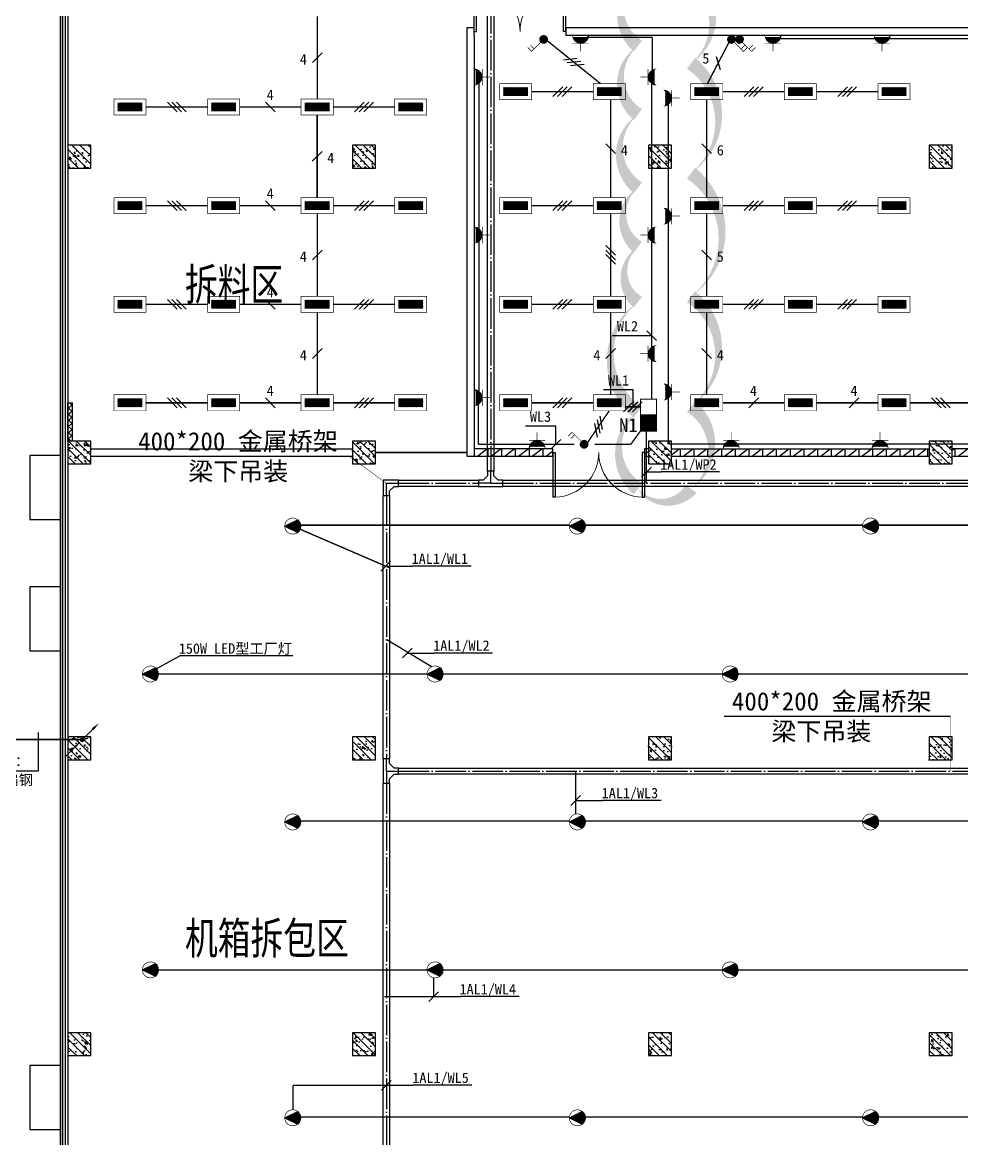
# Model space of a CAD drawing. Header units: millimetres. Extents: x -633009578 to 5705885, y -633235091 to 2571734.
# Drawn here: x 2776330 to 2807105, y 2075938 to 2112540 of the extents above; entities that cross this region are included whole.
import ezdxf

# ---------------------------------------------------------------- set-up
doc = ezdxf.new("R2010")
doc.units = ezdxf.units.MM
doc.header["$LTSCALE"] = 1000
doc.header["$MEASUREMENT"] = 0
for name, pattern in [('DASH', [0.35, 0.25, -0.1]), ('DASHED2', [0.375, 0.25, -0.125]), ('DOTE', [2.4200000000000004, 2, -0.2, 0.02, -0.2])]:
    doc.linetypes.add(name, pattern=pattern)
doc.layers.get('0').update_dxf_attribs({"color": 9})
for name, color, linetype in [('3T_WOOD', 21, 'Continuous'), ('A-COLUM(柱)', 255, 'Continuous'), ('A-DOOR(门）', 4, 'Continuous'), ('A-F-AREA(计算)', 5, 'Continuous'), ('A-FLOR(看线)', 8, 'Continuous'), ('A-HATH(填充)', 8, 'Continuous'), ('A-TEXT(房间)', 243, 'Continuous'), ('A-WALL(墙)', 255, 'Continuous'), ('A-WINDOW（窗）', 4, 'Continuous'), ('DIM_MODI', 6, 'Continuous'), ('电-弱电平面-箭头', 3, 'Continuous'), ('电-强电平面-标注', 3, 'Continuous'), ('电-强电平面-线缆', 3, 'Continuous'), ('电-桥架', 4, 'Continuous'), ('设备-插座', 3, 'Continuous'), ('设备-照明', 3, 'Continuous'), ('设备-箱柜', 3, 'Continuous')]:
    doc.layers.add(name, color=color, linetype=linetype)
doc.styles.add('_TCH', font='simhei.ttf', dxfattribs={"width": 0.75, "bigfont": 'hztxt.shx'})
doc.styles.add('ELEC-DIM', font='simhei.ttf')
doc.styles.add('IDQSTYLE', font='simhei.ttf', dxfattribs={"width": 0.707, "bigfont": 'hztxt.shx'})
pattern_1 = [(0, (-1310557.920547368, -13.22285339003429), (0, 350), []), (37.875, (-1310157.920547368, -13.22285339003429), (-169.61527734408, 218.0766567528281), []), (90, (-1310157.920547368, -13.22285339003429), (-450, 2.755455298081545e-14), [])]

# ---------------------------------------------------------------- blocks, each defined once
blk = doc.blocks.new('$DorLib2D$00000213')
at = {"color": 0, "linetype": 'DASH', "const_width": 0.02}
blk.add_lwpolyline([(0.5, 3.552713678800501e-15), (-0.5, 3.552713678800501e-15)], dxfattribs=at)
blk = doc.blocks.new('$DorLib2D$00000002')
for p, q in [((-0.5, -5.684341886080802e-17), (-0.5000000000000007, 0.4875)), ((-0.4750000000000007, 0.4875), (-0.5000000000000007, 0.4875)), ((-0.475, -2.842170943040401e-17), (-0.4750000000000007, 0.4875)), ((0.475, -2.842170943040401e-17), (0.4750000000000007, 0.4875)), ((0.4750000000000007, 0.4875), (0.5000000000000007, 0.4875)), ((0.5, -5.684341886080802e-17), (0.5000000000000007, 0.4875)), ((-0.5, -5.684341886080802e-17), (-0.475, -2.842170943040401e-17)), ((0.5, -5.684341886080802e-17), (0.475, -2.842170943040401e-17))]:
    blk.add_line(p, q)
at = {"lineweight": 13}
for centre, start, end in [((-0.4875, -4.263256414560601e-17), 0, 88.53071641864632), ((0.4875, -4.263256414560601e-17), 91.4692835813537, 180)]:
    blk.add_arc(centre, 0.4875, start, end, dxfattribs=at)
blk = doc.blocks.new('$TCHSYS$WIN2D')
for p, q in [((-0.5, 0.5), (0.5, 0.5)), ((0.5, 0.1666666666666666), (-0.5, 0.1666666666666666)), ((0.5, -0.1666666666666667), (-0.5, -0.1666666666666667)), ((-0.4999999999999999, -0.5), (0.5, -0.5))]:
    blk.add_line(p, q)
blk = doc.blocks.new('_FZH')
h = blk.add_hatch()
h.set_pattern_fill('钢筋混凝土', color=256, scale=0.1, style=0)
h.set_pattern_definition([(45, (0, 0), (-0.1767766952966369, 0.1767766952966369), []), (50, (0, 0), (0.7172601826007535, -0.06275213498259512), [0.07500000000000001, -0.8250000000000001]), (355, (0, 0), (-0.138751333613, 0.7521921337000119), [0.06, -0.66]), (100.4514, (0.05977168000000001, -0.00522934), (0.5785093817140216, 0.6894395420609536), [0.06374019, -0.701142112]), (46.1842, (0, 0.2), (1.067241048625645, -0.1655190143290181), [0.1125, -1.2375]), (96.6356, (0.088936745, 0.186206693), (0.9346627055487033, 0.9741178709004418), [0.095610288, -1.051713]), (351.1842, (0, 0.2), (0.9346619451336272, 0.9741186009253247), [0.09000000000000001, -0.9900000000000001]), (21, (0.1, 0.15), (0.5969070521184617, -0.4026188906653388), [0.07500000000000001, -0.8250000000000001]), (326, (0.1, 0.15), (0.2433153319215824, 0.7251500450468529), [0.06, -0.66]), (71.4514, (0.149742233, 0.116448394), (0.84022262858149, 0.3225304967099524), [0.06374019, -0.701142112]), (37.50000000000001, (0, 0), (0.01215985531729062, 0.3328938538313115), [0, -0.652, 0, -0.67, 0, -0.6625000000000001]), (7.499999999999999, (0, 0), (0.2630695374421486, 0.3944117118823603), [0, -0.382, 0, -0.637, 0, -0.2525]), (-32.5, (-0.223, 0), (0.533822436172409, -0.02255487173437976), [0, -0.25, 0, -0.78, 0, -1.035]), (-42.5, (-0.323, 0), (0.5831861693423862, 0.1001049823323177), [0, -0.325, 0, -0.518, 0, -0.735])])
h.paths.add_polyline_path([(-0.5, -0.5), (0.5, -0.5), (0.5, 0.5), (-0.5, 0.5)])
blk.add_lwpolyline([(-0.5, -0.5), (0.5, -0.5), (0.5, 0.5), (-0.5, 0.5)], close=True)
blk = doc.blocks.new('9-29-1')
at = {"layer": 'A-HATH(填充)'}
h = blk.add_hatch(dxfattribs=at)
h.set_pattern_fill('多孔材料', color=256, scale=50, style=0)
h.set_pattern_definition([(45, (-1310457.920547368, -13.22285339003429), (-100.0001016555733, 100.0001016555733), []), (135, (-1310457.920547368, -13.22285339003429), (-100.0001016555733, -100.0001016555733), [])])
h.paths.add_polyline_path([(1122090.598288357, 1420832.113137866), (1122090.598288357, 1422082.113137866), (1121940.598288357, 1422082.113137866), (1121940.598288357, 1420832.113137866)])
h = blk.add_hatch(dxfattribs=at)
h.set_pattern_fill('空心砖', color=256, scale=100, style=0)
h.set_pattern_definition(pattern_1)
h.paths.add_polyline_path([(1135135.598288081, 1420337.113137866), (1137835.598288589, 1420337.113137837), (1137835.59828859, 1420577.113137842), (1135255.598288081, 1420577.113137826), (1135135.598288081, 1420497.113137881)])
h = blk.add_hatch(dxfattribs=at)
h.set_pattern_fill('空心砖', color=256, scale=100, style=0)
h.set_pattern_definition(pattern_1)
h.paths.add_polyline_path([(1140965.598288357, 1420337.113137844), (1140965.598288357, 1420577.113137863), (1140835.598288589, 1420577.113137861), (1140835.598288589, 1420337.113137837)])
h = blk.add_hatch(dxfattribs=at)
h.set_pattern_fill('空心砖', color=256, scale=100, style=0)
h.set_pattern_definition(pattern_1)
h.paths.add_polyline_path([(1150165.598288357, 1420337.113137866), (1150165.598288357, 1420577.113137866), (1141715.598288357, 1420577.113137866), (1141715.598288357, 1420337.113137866)])
h = blk.add_hatch(dxfattribs=at)
h.set_pattern_fill('空心砖', color=256, scale=100, style=0)
h.set_pattern_definition(pattern_1)
h.paths.add_polyline_path([(1150915.598288357, 1420577.113137866), (1150915.598288357, 1420337.113137866), (1157620.598288589, 1420337.113137874), (1157620.598288589, 1420577.113137874)])
at = {"layer": 'A-F-AREA(计算)'}
blk.add_lwpolyline([(1121700.598288358, 1518097.113137865), (1255980.598288358, 1518097.113137865), (1255980.598288358, 1382017.113137865), (1121700.598288358, 1382017.113137865)], close=True, dxfattribs=at)
at = {"layer": 'A-FLOR(看线)'}
for points in [[(1121700.598288365, 1420357.113137866), (1120700.598288365, 1420357.113137866), (1120700.598288365, 1418257.113138021), (1121700.598288359, 1418257.113138021)], [(1121700.598288365, 1416057.113137923), (1120700.598288365, 1416057.113137923), (1120700.598288365, 1413957.113138078), (1121700.598288359, 1413957.113138078)], [(1121700.598288365, 1400357.11313764), (1120700.598288365, 1400357.11313764), (1120700.598288365, 1398257.113137795), (1121700.598288359, 1398257.113137795)], [(1121700.598288365, 1400357.11313764), (1120700.598288365, 1400357.11313764), (1120700.598288365, 1398257.113137795), (1121700.598288359, 1398257.113137795)]]:
    blk.add_lwpolyline(points, dxfattribs=at)
at = {"layer": 'A-WALL(墙)'}
for p, q in [((1135255.598288081, 1434377.113137864), (1135015.598288081, 1434377.113137859)), ((1135015.598288081, 1434377.113137859), (1135015.598288081, 1420577.113137951)), ((1135255.598288081, 1434137.113137861), (1135255.598288081, 1434377.113137864)), ((1135255.598288081, 1434137.113137861), (1135255.598288081, 1420577.113137826)), ((1160360.59828859, 1434377.113137867), (1138255.598288081, 1434377.113137864)), ((1138255.598288081, 1434377.113137864), (1138255.598288081, 1434137.113137866)), ((1138255.598288081, 1434137.113137866), (1160360.59828859, 1434137.113137866)), ((1121940.598288357, 1420832.113137866), (1121940.598288357, 1422082.113137866)), ((1121940.598288357, 1422082.113137866), (1122090.598288357, 1422082.113137866)), ((1122090.598288357, 1420832.113137866), (1122090.598288357, 1422082.113137866)), ((1122690.598288357, 1420577.113137866), (1131265.598288569, 1420577.113137848)), ((1135015.598288081, 1420577.113137951), (1135015.598288589, 1420337.113137932)), ((1137835.59828859, 1420577.113137842), (1135255.598288081, 1420577.113137826)), ((1137835.598288589, 1420337.113137837), (1137835.59828859, 1420577.113137842)), ((1140965.598288569, 1420577.113137527), (1140835.598288589, 1420577.113137861)), ((1140835.598288589, 1420577.113137861), (1140835.598288589, 1420337.113137837)), ((1141715.598287918, 1420577.113137874), (1150165.598288569, 1420577.113137875)), ((1157620.598288589, 1420577.113137874), (1150915.598287918, 1420577.113137838)), ((1122690.598288357, 1420337.113137866), (1131265.598288569, 1420337.113137848)), ((1135015.598288589, 1420337.113137932), (1135135.598288081, 1420337.113137866)), ((1135135.598288081, 1420337.113137866), (1137835.598288589, 1420337.113137837)), ((1140835.598288589, 1420337.113137837), (1140965.598288569, 1420337.113138298)), ((1141715.598287918, 1420337.113137874), (1150165.598288569, 1420337.113137887)), ((1150915.598287918, 1420337.113137846), (1157620.598288589, 1420337.113137874))]:
    blk.add_line(p, q, dxfattribs=at)
at = {"layer": 'DIM_MODI'}
blk.add_lwpolyline([(1140616.007665347, 1436037.192699562, 0, 450, 0.5), (1140616.007665347, 1433787.192699562, 0, 450, 0.5), (1140616.007665347, 1431537.192699562, 0, 450, 0.5), (1140616.007665347, 1429137.192699562, 0, 450, 0.5), (1140616.007665347, 1427187.192699562, 0, 450, 0.5), (1140616.007665347, 1425387.192699562, 0, 450, 0.5), (1140616.007665347, 1421787.192699562, 0, 450, 0.5), (1140616.007665347, 1419267.530591359, 0, 450, 0.5), (1142361.026267537, 1419267.530591359, 0, 450, 0.5), (1142361.026267537, 1421967.530591359, 0, 450, 0.5), (1142361.026267537, 1425567.530591359, 0, 450, 0.5), (1142361.026267537, 1429617.530591359, 0, 450, 0.5), (1142361.026267537, 1433217.530591359, 0, 450, 0.5), (1142361.026267537, 1436037.192699562, 0, 450, 0.5)], format="xyseb", close=True, dxfattribs=at)
at = {"layer": 'A-COLUM(柱)', "xscale": 750, "yscale": 750, "zscale": 750, "rotation": 270}
for p in [(1122315.598288357, 1430157.113137866), (1131640.598288357, 1430157.113137866), (1141340.598288357, 1430157.113137866), (1150540.598288357, 1430157.113137866), (1122315.598288357, 1420457.113137866), (1131640.598288357, 1420457.113137866), (1141340.598288357, 1420457.113137866), (1150540.598288357, 1420457.113137866), (1122315.598288357, 1410757.113137866), (1131640.598288357, 1410757.113137866), (1141340.598288357, 1410757.113137866), (1150540.598288357, 1410757.113137866), (1122315.598288357, 1401057.113137866), (1131640.598288357, 1401057.113137866), (1141340.598288357, 1401057.113137866), (1150540.598288357, 1401057.113137866)]:
    blk.add_blockref('_FZH', p, dxfattribs=at)
at = {"layer": 'A-DOOR(门）', "xscale": 3000, "yscale": 3000, "zscale": 3000}
blk.add_blockref('$DorLib2D$00000002', (1136755.598288081, 1434257.113137866), dxfattribs=at)
at = {"layer": 'A-DOOR(门）', "extrusion": (0, 0, -1), "xscale": 3000, "yscale": 3000, "zscale": 3000}
blk.add_blockref('$DorLib2D$00000213', (-1133515.598288425, 1420457.113137866), dxfattribs=at)
at = {"layer": 'A-DOOR(门）', "xscale": -3000, "yscale": 3000, "zscale": 3000, "rotation": 180}
blk.add_blockref('$DorLib2D$00000002', (1139335.598288519, 1420457.113137866), dxfattribs=at)
at = {"layer": 'A-WINDOW（窗）', "xscale": 52000, "yscale": 240, "zscale": 52000, "rotation": 270}
blk.add_blockref('$TCHSYS$WIN2D', (1121820.598288357, 1422557.113137817), dxfattribs=at)
at = {"layer": 'A-TEXT(房间)', "style": '_TCH', "width": 0.75}
for s, p in [('拆料区', (1125776.967396811, 1425444.844962555)), ('机箱拆包区', (1125776.967396811, 1404006.898124499))]:
    blk.add_text(s, height=1050, dxfattribs=at).set_placement(p)
blk = doc.blocks.new('*X153')
at = {"color": 0, "linetype": 'Continuous'}
for p, q in [((234.7655414724513, 317.9212989399893), (239.3433150387835, 322.4990725063215)), ((234.7655414724513, 318.3455630087012), (238.9190509700716, 322.4990725063215)), ((234.7655414724513, 318.7698270774131), (238.4947869013596, 322.4990725063215)), ((234.7655414724513, 319.1940911461251), (238.0705228326477, 322.4990725063215)), ((234.7655414724513, 319.618355214837), (237.6462587639358, 322.4990725063215)), ((234.7655414724513, 320.0426192835489), (237.2219946952239, 322.4990725063215)), ((234.7655414724513, 320.4668833522609), (236.797730626512, 322.4990725063215)), ((234.7655414724513, 320.8911474209728), (236.3734665578, 322.4990725063215)), ((234.7655414724513, 321.3154114896847), (235.9492024890881, 322.4990725063215)), ((234.7655414724513, 321.7396755583966), (235.5249384203761, 322.4990725063215)), ((234.7655414724513, 322.1639396271086), (235.1006743516642, 322.4990725063215)), ((234.7675791074955, 317.4990725063215), (239.7655414724513, 322.4970348712774)), ((235.1918431762074, 317.4990725063215), (239.7655414724513, 322.0727708025654)), ((235.6161072449193, 317.4990725063215), (239.7655414724513, 321.6485067338535)), ((236.0403713136312, 317.4990725063215), (239.7655414724513, 321.2242426651416)), ((236.4646353823431, 317.4990725063215), (239.7655414724513, 320.7999785964296)), ((236.8888994510551, 317.4990725063215), (239.7655414724513, 320.3757145277177)), ((237.313163519767, 317.4990725063215), (239.7655414724513, 319.9514504590058)), ((237.7374275884789, 317.4990725063215), (239.7655414724513, 319.5271863902939)), ((238.1616916571909, 317.4990725063215), (239.7655414724513, 319.1029223215819)), ((238.5859557259028, 317.4990725063215), (239.7655414724513, 318.67865825287)), ((239.0102197946147, 317.4990725063215), (239.7655414724513, 318.2543941841581)), ((239.4344838633266, 317.4990725063215), (239.7655414724513, 317.8301301154461))]:
    blk.add_line(p, q, dxfattribs=at)
blk = doc.blocks.new('HC000435')
at = {"color": 0, "linetype": 'Continuous'}
blk.add_line((2.5, 0), (-2.5, 0), dxfattribs=at)
at = {"color": 0, "linetype": 'Continuous', "const_width": 0.3}
for points in [[(2.5, 0), (2.5, 5), (-2.5, 5)], [(-2.5, 5), (-2.5, 0)], [(-2.5, 0), (-2.5, -5), (2.5, -5), (2.5, 0)]]:
    blk.add_lwpolyline(points, dxfattribs=at)
at = {"color": 0, "linetype": 'Continuous'}
blk.add_blockref('*X153', (-237.2655414724513, -322.4990725063215), dxfattribs=at)
at = {"color": 0, "style": 'IDQSTYLE', "width": 0.7}
blk.add_attdef('PSFHATT', (4.500000000000028, -5), '', height=2.5, dxfattribs=at)
blk = doc.blocks.new('*X285')
at = {"color": 0, "linetype": 'Continuous'}
for p, q in [((162.2878715788766, 154.9339610545365), (164.4937876543064, 157.1398771299663)), ((159.595646846908, 156.7672197221619), (159.6233466819307, 156.7949195571846)), ((159.6640079704214, 156.5527381332005), (159.9061893944054, 156.7949195571846)), ((159.747532531186, 156.3534199814905), (160.18903210688, 156.7949195571846)), ((159.8446775338837, 156.1677222717137), (160.4718748193546, 156.7949195571846)), ((159.9544025265515, 155.9946045519069), (160.7547175318292, 156.7949195571846)), ((160.0760273856543, 155.833386698535), (161.0375602443038, 156.7949195571846)), ((160.2091522122192, 155.6836688126253), (161.3204029567785, 156.7949195571846)), ((160.3536147760518, 155.5452886639833), (161.6032456692531, 156.7949195571846)), ((160.5094741859558, 155.4183053614127), (161.8860883817277, 156.7949195571846)), ((160.6770167777584, 155.3030052407406), (162.1689310942023, 156.7949195571846)), ((160.8567856433337, 155.1999313938414), (162.451773806677, 156.7949195571846)), ((161.0496413096342, 155.1099443476672), (162.7346165191516, 156.7949195571846)), ((161.2568708631404, 155.0343311886988), (163.0174592316262, 156.7949195571846)), ((161.4803825063601, 154.9750001194438), (163.3003019441008, 156.7949195571846)), ((161.7230685552892, 154.9348434558983), (163.5831446565754, 156.7949195571846)), ((161.9895441276247, 154.9184763157592), (163.86598736905, 156.7949195571846)), ((162.6346011340941, 154.9978478972794), (164.4299008115636, 156.7931475747489)), ((163.0778250055067, 155.1582290562173), (164.2695196526256, 156.3499237033363))]:
    blk.add_line(p, q, dxfattribs=at)
blk = doc.blocks.new('HC001597')
at = {"color": 0, "linetype": 'Continuous', "const_width": 0.2}
for points in [[(0, 1.876521703951876), (0, 4.376521703951876)], [(2.549372027147328, 1.900129832397506), (-2.483025305961492, 1.900129832397506)], [(2.421006983541884, 0), (-2.421006983541884, 0)]]:
    blk.add_lwpolyline(points, dxfattribs=at)
blk.add_lwpolyline([(2.5, -0.6234782960481243, 0.1989123673796542), (1.76776695296634, 1.144288656918215, 0.1989123673796558), (4.205349176516791e-17, 1.876521703951876, 0.1989123673796558), (-1.76776695296634, 1.144288656918216, 0.1989123673796542), (-2.5, -0.6234782960481239)], format="xyb", dxfattribs=at)
at = {"color": 0, "linetype": 'Continuous', "rotation": 180}
blk.add_blockref('*X285', (162.0093508556101, 156.7949195571846), dxfattribs=at)
at = {"color": 0, "style": 'IDQSTYLE', "width": 0.7}
blk.add_attdef('PSFHATT', (4.549372027147328, -0.6234783060481244), '', height=2.5, dxfattribs=at)
blk = doc.blocks.new('*X353')
at = {"color": 0, "linetype": 'Continuous'}
for p, q in [((277.1059544658493, 221.9516255332986), (279.536990929048, 224.3826619964973)), ((277.1059544658493, 222.2344682457732), (279.2541482165735, 224.3826619964973)), ((277.1059544658493, 222.5173109582479), (278.9713055040988, 224.3826619964973)), ((277.1059544658493, 222.8001536707225), (278.6884627916242, 224.3826619964973)), ((277.1059544658493, 223.0829963831971), (278.4056200791496, 224.3826619964973)), ((277.1059544658493, 223.3658390956717), (278.122777366675, 224.3826619964973)), ((277.1059544658493, 223.6486818081463), (277.8399346542004, 224.3826619964973)), ((277.1059544658493, 223.9315245206209), (277.5570919417257, 224.3826619964973)), ((277.1059544658493, 224.2143672330955), (277.2742492292511, 224.3826619964973)), ((277.3198336415227, 221.8826619964973), (279.8198336415227, 224.3826619964973)), ((277.6026763539973, 221.8826619964973), (280.1026763539973, 224.3826619964973)), ((277.8855190664719, 221.8826619964973), (280.3855190664719, 224.3826619964973)), ((278.1683617789465, 221.8826619964973), (280.6683617789466, 224.3826619964973)), ((278.4512044914212, 221.8826619964973), (280.9512044914212, 224.3826619964973)), ((278.7340472038958, 221.8826619964973), (281.2340472038958, 224.3826619964973)), ((279.0168899163704, 221.8826619964973), (281.5168899163704, 224.3826619964973)), ((279.299732628845, 221.8826619964973), (281.799732628845, 224.3826619964973)), ((279.5825753413196, 221.8826619964973), (282.0825753413196, 224.3826619964973)), ((279.8654180537943, 221.8826619964973), (282.3654180537943, 224.3826619964973)), ((280.1482607662689, 221.8826619964973), (282.6482607662689, 224.3826619964973)), ((280.4311034787435, 221.8826619964973), (282.9311034787435, 224.3826619964973)), ((280.7139461912181, 221.8826619964973), (283.2139461912181, 224.3826619964973)), ((280.9967889036927, 221.8826619964973), (283.4967889036927, 224.3826619964973)), ((281.2796316161674, 221.8826619964973), (283.7796316161674, 224.3826619964973)), ((281.5624743286419, 221.8826619964973), (284.062474328642, 224.3826619964973)), ((281.8453170411166, 221.8826619964973), (284.3453170411166, 224.3826619964973)), ((282.1281597535912, 221.8826619964973), (284.6059544658494, 224.3604567087555)), ((282.4110024660658, 221.8826619964973), (284.6059544658494, 224.0776139962809)), ((282.6938451785405, 221.8826619964973), (284.6059544658494, 223.7947712838063)), ((282.976687891015, 221.8826619964973), (284.6059544658494, 223.5119285713317)), ((283.2595306034897, 221.8826619964973), (284.6059544658494, 223.229085858857)), ((283.5423733159643, 221.8826619964973), (284.6059544658494, 222.9462431463824)), ((283.8252160284389, 221.8826619964973), (284.6059544658494, 222.6634004339078)), ((284.1080587409135, 221.8826619964973), (284.6059544658494, 222.3805577214332)), ((284.3909014533882, 221.8826619964973), (284.6059544658494, 222.0977150089586))]:
    blk.add_line(p, q, dxfattribs=at)
blk = doc.blocks.new('HC000062')
at = {"color": 0, "linetype": 'Continuous', "const_width": 0.2}
for points in [[(-4.97662087547036, 2.499999999999943), (5.023379124529697, 2.499999999999943), (5.023379124529697, -2.500000000000057), (-4.97662087547036, -2.500000000000057), (-4.97662087547036, 2.499999999999943)], [(-3.72662087547036, 1.25), (-3.72662087547036, -1.250000000000057), (3.773379124529697, -1.250000000000057), (3.773379124529697, 1.25), (-3.72662087547036, 1.25)]]:
    blk.add_lwpolyline(points, dxfattribs=at)
at = {"color": 0, "linetype": 'Continuous'}
blk.add_blockref('*X353', (-280.8325753413197, -223.1326619964974), dxfattribs=at)
at = {"color": 0, "style": 'IDQSTYLE', "width": 0.7}
blk.add_attdef('PSFHATT', (7.023379124529697, -2.500000000000057), '', height=2.5, dxfattribs=at)
blk = doc.blocks.new('*X157')
at = {"color": 0, "linetype": 'Continuous'}
for p, q in [((261.9988066744281, 135.850956910748), (263.2375091559566, 137.0896593922765)), ((262.0234026256783, 135.5927101495236), (263.4957559171792, 137.0650634410244)), ((262.0463461952987, 136.1813391440932), (262.9071269225657, 137.0421198713602)), ((262.0884022348038, 135.3748670461744), (263.7135990205094, 137.00006383188)), ((262.1829592200917, 135.1865813189878), (263.9018847477136, 136.9055068466096)), ((262.3023466942452, 135.0231260806666), (264.0653399860179, 136.7861193724393)), ((262.4446987243758, 134.8826353983226), (264.205830668362, 136.6437673423088)), ((262.6100901587723, 134.7651841202445), (264.3232819464568, 136.478375907929)), ((262.8005700291263, 134.6728212781239), (264.4156447885779, 136.2878960375755)), ((263.0211904412342, 134.6105989777572), (264.4778670889456, 136.0672756254685)), ((263.2836307586351, 134.5901965826834), (264.4982694840214, 135.8048353080697)), ((263.6234742990336, 134.6471974106073), (264.4412686561033, 135.464991767677))]:
    blk.add_line(p, q, dxfattribs=at)
blk = doc.blocks.new('HC000107')
at = {"color": 0, "linetype": 'Continuous', "const_width": 0.2}
for points in [[(0.8838834764831067, 2.133883476483163), (3.75, 5), (5, 3.75)], [(2.898879886034138, 4.275409520972289), (4.191507707965854, 3.019373591507303)]]:
    blk.add_lwpolyline(points, dxfattribs=at)
blk.add_lwpolyline([(0.88388347648322, 0.3661165235168934, 0.1989123673796338), (1.249999999999944, 1.250000000000057, 0.1989123673796269), (0.8838834764831636, 2.13388347648322, 0.1989123673796352), (4.172009959724221e-16, 2.5, 0.1989123673796539), (-0.8838834764831627, 2.13388347648322, 0.1989123673796721), (-1.250000000000056, 1.250000000000057, 0.1989123673796564), (-0.8838834764832764, 0.3661165235168368, 0.198912367379673), (0, 0, 0.198912367379652)], format="xyb", close=True, dxfattribs=at)
at = {"color": 0, "linetype": 'Continuous'}
blk.add_blockref('*X157', (-263.2487560761182, -134.5897099905746), dxfattribs=at)
at = {"color": 0, "style": 'IDQSTYLE', "width": 0.7}
blk.add_attdef('PSFHATT', (7, -1e-08), '', height=2.5, dxfattribs=at)
blk = doc.blocks.new('*X108')
at = {"color": 0}
for p, q in [((136.0879914567448, 111.480675471453), (136.5891116047425, 111.9817956194506)), ((136.3734191454286, 111.3418390914248), (137.4151954540143, 112.3836154000105)), ((136.6588468341124, 111.2030027113966), (138.2412793032861, 112.7854351805704)), ((136.9442745227961, 111.0641663313685), (139.0673631525579, 113.1872549611303)), ((137.2297022114799, 110.9253299513403), (139.8744412620303, 113.5700690018908)), ((137.5151299001637, 110.7864935713122), (140.0984677542244, 113.3698314253729)), ((137.8005575888474, 110.647657191284), (140.296945436022, 113.1440450384586)), ((138.0859852775312, 110.5088208112558), (140.4692639236895, 112.8920994574141)), ((138.371412966215, 110.3699844312277), (140.613526567314, 112.6120980323267)), ((138.6568406548987, 110.2311480511995), (140.7260447237948, 112.3003521200956)), ((138.9422683435825, 110.0923116711714), (140.8001002526411, 111.9501435802299)), ((139.2276960322663, 109.9534752911432), (140.8226944263358, 111.5484736852127)), ((139.51312372095, 109.814638911115), (140.7634411569734, 111.0649563471384)), ((139.7985514096338, 109.6758025310869), (140.4970677059702, 110.3743188274233))]:
    blk.add_line(p, q, dxfattribs=at)
blk = doc.blocks.new('HC000092')
at = {"color": 0}
for p, q in [((-2.500000000000142, -1.989519660128281e-13), (1.543345329370851, 1.966744821857574)), ((-2.500000000000142, 1.989519660128281e-13), (1.543345329370851, -1.966744821857574))]:
    blk.add_line(p, q, dxfattribs=at)
at = {"color": 0, "linetype": 'Continuous', "const_width": 0.2}
blk.add_lwpolyline([(-1.7677669529659, -1.767766952965502, 0.1989123673796719), (-1.431228860470851e-13, -2.499999999999062, 0.1989123673796543), (1.767766952965616, -1.767766952965502, 0.1989123673796617), (2.499999999999858, 9.379164112033322e-13, 0.1989123673796613), (1.767766952965616, 1.767766952967264, 0.198912367379653), (-1.416224044503017e-13, 2.500000000000938, 0.1989123673796648), (-1.767766952965899, 1.767766952967265, 0.1989123673796613), (-2.500000000000142, 9.381115404892809e-13, 0.1989123673796762)], format="xyb", close=True, dxfattribs=at)
at = {"color": 0}
blk.add_arc((0, 0), 2.499999999999059, 308.1220102505408, 51.8779897494594, dxfattribs=at)
blk.add_blockref('*X108', (-138.3234359480451, -111.609359304874), dxfattribs=at)
at = {"color": 0, "style": 'IDQSTYLE', "width": 0.7}
blk.add_attdef('PSFHATT', (4.500000009999858, -2.500000009999062), '', height=2.5, dxfattribs=at)
blk = doc.blocks.new('*X134')
at = {"color": 0, "linetype": 'Continuous'}
for p, q in [((192.590110055903, 446.7242872143482), (193.9264208598343, 448.0605980182795)), ((192.6512440212146, 447.2096852483717), (193.4410228258108, 447.9994640529679)), ((192.666080612941, 446.3759937026742), (194.2747143715083, 447.9846274612416)), ((192.8122309321682, 446.0978799531896), (194.552828120993, 447.8384771420143)), ((193.0126674313866, 445.874052383696), (194.7766556904866, 447.6380406427959)), ((193.2651240367983, 445.7022449203958), (194.9484631537868, 447.3855840373842)), ((193.5780466605768, 445.5909034754624), (195.0598045987202, 447.0726614136058)), ((193.9838870800477, 445.5724798262212), (195.0782282479613, 446.6668209941349))]:
    blk.add_line(p, q, dxfattribs=at)
blk = doc.blocks.new('HC001445')
at = {"color": 0, "linetype": 'Continuous'}
for p, q in [((0.1320978050268309, 0.05776119327106244), (3.237590705501646, 3.232738715067399)), ((-5.469508829517324, -5.531426259851287), (-2.364015929042509, -2.356448738054951))]:
    blk.add_line(p, q, dxfattribs=at)
for points in [[(3.237590705501646, 3.232738715067399, 0.8, 0, 0), (5.189490166405335, 5.119309791711203, 0, 0, 0)], [(-2.364015929042509, -2.356448738054951, 0.8, 0, 0), (-0.4121164681388194, -0.4698776614111466, 0, 0, 0)]]:
    blk.add_lwpolyline(points, format="xyseb", dxfattribs=at)
blk.add_circle((0, 0), 0.625, dxfattribs=at)
at = {"color": 0, "linetype": 'Continuous', "xscale": 0.5, "yscale": 0.5, "zscale": 0.5}
blk.add_blockref('*X134', (-96.91845018383214, -223.4069038532592), dxfattribs=at)
at = {"color": 0, "style": 'IDQSTYLE', "width": 0.7}
blk.add_attdef('PSFHATT', (7.189490166405335, -5.531426259851287), '', height=2.5, dxfattribs=at)
blk = doc.blocks.new('G$C37623F6F')
blk.add_circle((-4930.760114464909, -1.859385520219803e-06), 170.0082781659439)
at = {"layer": '电-强电平面-线缆', "color": 1, "linetype": 'Continuous', "const_width": 45}
blk.add_lwpolyline([(5.671754479408264e-07, -1.859385520219803e-06), (-4760.751836298965, -1.859385520219803e-06)], dxfattribs=at)
at = {"layer": '设备-箱柜', "color": 6}
for p, q in [((-4926.884895992, 1362.365782226436), (-9263.246771318838, 1362.365782226436)), ((-4926.884895992, 33.87244933983311), (-4926.884895992, 1362.365782226436)), ((-1445.975624828134, 228.2417586385272), (-1445.975624828134, -1035.377091155853)), ((-1445.975624828134, -1035.377091155853), (-5714.113000529353, -1035.377091155853))]:
    blk.add_line(p, q, dxfattribs=at)
at = {"layer": '电-弱电平面-箭头', "color": 4, "xscale": 105, "yscale": 105, "zscale": 105}
blk.add_blockref('HC001445', (0, 0), dxfattribs=at)
at = {"layer": '设备-箱柜', "color": 6, "style": 'ELEC-DIM'}
for s, p in [('接地极', (-9074.994017291814, 1467.757975870511)), ('热镀锌角钢', (-7373.728194506839, 1467.757975870511)), (':', (-7616.766169190407, 1467.757975870511)), ('L50x5x5000', (-7959.097488969099, 836.8069396349601)), ('独立接地母线：', (-4990.113236273173, -874.6344076063251)), ('-40*4', (-5619.792247477453, -1495.011383514386)), ('热浸镀锌扁钢', (-4404.602374059614, -1495.011383514386))]:
    blk.add_text(s, height=339.8734177215189, dxfattribs=at).set_placement(p)

msp = doc.modelspace()

# ---------------------------------------------------------------- linework, layer by layer
at = {"layer": '电-强电平面-标注'}
for p, q in [((2785832.471288846, 2111222.086333449), (2786150.66934038, 2111540.284384982)), ((2794508.2534125, 2111350.388244899), (2794060.871653488, 2111301.915967226)), ((2794625.127329774, 2111256.364378455), (2794177.74557076, 2111207.892100782)), ((2799060.99926478, 2111420.559424982), (2799195.995095449, 2110991.285473172)), ((2794742.001247047, 2111162.340512011), (2794294.619488034, 2111113.868234338)), ((2794033.21453227, 2110429.784385115), (2793715.016480736, 2110111.586333583)), ((2794183.21453227, 2110429.784385115), (2793865.016480736, 2110111.586333583)), ((2794333.21453227, 2110429.784385115), (2794015.016480736, 2110111.586333583)), ((2800298.21453227, 2110429.784385115), (2799980.016480736, 2110111.586333583)), ((2800448.21453227, 2110429.784385115), (2800130.016480736, 2110111.586333583)), ((2800598.21453227, 2110429.784385115), (2800280.016480736, 2110111.586333583)), ((2803364.881198957, 2110429.784385115), (2803046.683147422, 2110111.586333583)), ((2803514.881198957, 2110429.784385115), (2803196.683147422, 2110111.586333583)), ((2803664.881198957, 2110429.784385115), (2803346.683147422, 2110111.586333583)), ((2781080.01648077, 2109923.617718316), (2781398.214532305, 2109605.419666782)), ((2781230.01648077, 2109923.617718316), (2781548.214532305, 2109605.419666782)), ((2781380.01648077, 2109923.617718316), (2781698.214532305, 2109605.419666782)), ((2784296.683147438, 2109923.617718316), (2784614.881198971, 2109605.419666782)), ((2787531.547865639, 2109923.617718306), (2787213.349814104, 2109605.419666773)), ((2787681.547865639, 2109923.617718306), (2787363.349814104, 2109605.419666773)), ((2787831.547865639, 2109923.617718306), (2787513.349814104, 2109605.419666773)), ((2786148.214532319, 2108306.951051648), (2785830.016480784, 2107988.753000116)), ((2795768.614694817, 2108241.836333587), (2795450.416643282, 2108560.03438512)), ((2798912.426390881, 2108241.836333587), (2798594.228339346, 2108560.03438512)), ((2781080.01648077, 2106690.284384982), (2781398.214532305, 2106372.086333449)), ((2781230.01648077, 2106690.284384982), (2781548.214532305, 2106372.086333449)), ((2781380.01648077, 2106690.284384982), (2781698.214532305, 2106372.086333449)), ((2784296.683147438, 2106690.284384983), (2784614.881198971, 2106372.086333449)), ((2787531.547865639, 2106690.284384982), (2787213.349814104, 2106372.086333449)), ((2787681.547865639, 2106690.284384982), (2787363.349814104, 2106372.086333449)), ((2787831.547865639, 2106690.284384982), (2787513.349814104, 2106372.086333449)), ((2794033.21453227, 2106690.284385115), (2793715.016480736, 2106372.086333583)), ((2794183.21453227, 2106690.284385115), (2793865.016480736, 2106372.086333583)), ((2794333.21453227, 2106690.284385115), (2794015.016480736, 2106372.086333583)), ((2800298.21453227, 2106690.284385115), (2799980.016480736, 2106372.086333583)), ((2800448.21453227, 2106690.284385115), (2800130.016480736, 2106372.086333583)), ((2800598.21453227, 2106690.284385115), (2800280.016480736, 2106372.086333583)), ((2803364.881198957, 2106690.284385115), (2803046.683147422, 2106372.086333583)), ((2803514.881198957, 2106690.284385115), (2803196.683147422, 2106372.086333583)), ((2803664.881198957, 2106690.284385115), (2803346.683147422, 2106372.086333583)), ((2785832.471288846, 2104755.419666782), (2786150.66934038, 2105073.617718315)), ((2795768.614694817, 2104905.419666915), (2795450.416643284, 2105223.617718449)), ((2795768.614694817, 2104755.419666915), (2795450.416643284, 2105073.617718449)), ((2798912.426390881, 2104755.419666916), (2798594.228339346, 2105073.617718448)), ((2795768.614694817, 2104605.419666915), (2795450.416643284, 2104923.617718449)), ((2781080.01648077, 2103456.951051649), (2781398.214532305, 2103138.753000116)), ((2781230.01648077, 2103456.951051649), (2781548.214532305, 2103138.753000116)), ((2781380.01648077, 2103456.951051649), (2781698.214532305, 2103138.753000116)), ((2784296.683147438, 2103456.95105165), (2784614.881198971, 2103138.753000116)), ((2787531.547865639, 2103456.951051649), (2787213.349814104, 2103138.753000116)), ((2787681.547865639, 2103456.951051649), (2787363.349814104, 2103138.753000116)), ((2787831.547865639, 2103456.951051649), (2787513.349814104, 2103138.753000116)), ((2794033.21453227, 2103456.951051782), (2793715.016480736, 2103138.753000249)), ((2794183.21453227, 2103456.951051782), (2793865.016480736, 2103138.753000249)), ((2794333.21453227, 2103456.951051782), (2794015.016480736, 2103138.753000249)), ((2800298.21453227, 2103456.951051782), (2799980.016480736, 2103138.753000249)), ((2800448.21453227, 2103456.951051782), (2800130.016480736, 2103138.753000249)), ((2800598.21453227, 2103456.951051782), (2800280.016480736, 2103138.753000249)), ((2803364.881198957, 2103456.951051782), (2803046.683147422, 2103138.753000249)), ((2803514.881198957, 2103456.951051782), (2803196.683147422, 2103138.753000249)), ((2803664.881198957, 2103456.951051782), (2803346.683147422, 2103138.753000249)), ((2796788.900974233, 2102425.099025766), (2797107.099025767, 2102106.900974233)), ((2796659, 2102266), (2795664.06329114, 2102266)), ((2796948, 2102266), (2796659, 2102266)), ((2785832.471288846, 2101522.086333449), (2786150.66934038, 2101840.284384982)), ((2795450.416643282, 2101522.086333583), (2795768.614694817, 2101840.284385115)), ((2798912.426390881, 2101522.086333583), (2798594.228339346, 2101840.284385115)), ((2781080.01648077, 2100223.617718316), (2781398.214532305, 2099905.419666782)), ((2781230.01648077, 2100223.617718316), (2781548.214532305, 2099905.419666782)), ((2781380.01648077, 2100223.617718316), (2781698.214532305, 2099905.419666782)), ((2784296.683147438, 2100223.617718316), (2784614.881198971, 2099905.419666782)), ((2787531.547865639, 2100223.617718316), (2787213.349814104, 2099905.419666782)), ((2787681.547865639, 2100223.617718316), (2787363.349814104, 2099905.419666782)), ((2787831.547865639, 2100223.617718316), (2787513.349814104, 2099905.419666782)), ((2794033.21453227, 2100223.617718449), (2793715.016480736, 2099905.419666916)), ((2794183.21453227, 2100223.617718449), (2793865.016480736, 2099905.419666916)), ((2794333.21453227, 2100223.617718449), (2794015.016480736, 2099905.419666916)), ((2796347, 2100488), (2795371.050632911, 2100488)), ((2796347, 2099933.268692672), (2796347, 2100488)), ((2800448.214532289, 2100223.617718449), (2800130.016480756, 2099905.419666915)), ((2803741.214532289, 2100223.617718449), (2803423.016480756, 2099905.419666915)), ((2806113.349814141, 2100223.617718448), (2806431.547865676, 2099905.419666916)), ((2806263.349814141, 2100223.617718448), (2806581.547865676, 2099905.419666916)), ((2806413.349814141, 2100223.617718448), (2806731.547865676, 2099905.419666916)), ((2796340.761640003, 2100092.367718438), (2796022.563588468, 2099774.169666905)), ((2796490.761640003, 2100092.367718438), (2796172.563588468, 2099774.169666905)), ((2796506.099025766, 2100092.367718439), (2796187.900974234, 2099774.169666904)), ((2796640.761640003, 2100092.367718438), (2796322.563588468, 2099774.169666905)), ((2795163.277279808, 2099506.884959539), (2795246.628084966, 2099064.671613653)), ((2795247.861991828, 2099630.761617923), (2795331.212796986, 2099188.548272036)), ((2793808.5, 2099295), (2792813.56329114, 2099295)), ((2793808.5, 2098704.5), (2793808.5, 2099295)), ((2795078.692567788, 2099383.008301154), (2795162.043372946, 2098940.794955268)), ((2793967.599025766, 2098863.599025767), (2793649.400974234, 2098545.400974232)), ((2796938.487276815, 2097956.599025766), (2796620.28922528, 2097638.400974233)), ((2796779.388251048, 2097797.5), (2797255.3740949, 2097797.5)), ((2799175, 2097797.5), (2797255.3740949, 2097797.5)), ((2788393.713780235, 2094868.234993936), (2788075.5157287, 2094550.036942403)), ((2788234.614754467, 2094709.13596817), (2789113.60059832, 2094709.13596817)), ((2791033.226503421, 2094709.13596817), (2789113.60059832, 2094709.13596817)), ((2789098.841976514, 2092020.562833599), (2788780.643924979, 2091702.364782067)), ((2788939.742950747, 2091861.463807833), (2789818.728794599, 2091861.463807833)), ((2791738.354699699, 2091861.463807833), (2789818.728794599, 2091861.463807833)), ((2780492.894235198, 2091227.068916846), (2781484.217343747, 2091764.237734939)), ((2785194.294880112, 2091764.237734939), (2781484.217343747, 2091764.237734939)), ((2794620.258262898, 2087184.557729154), (2794302.060211363, 2086866.359677621)), ((2794461.159237131, 2087025.458703388), (2795340.145080984, 2087025.458703388)), ((2797259.770986084, 2087025.458703388), (2795340.145080984, 2087025.458703388)), ((2789963.601547503, 2080755.780546782), (2789645.403495968, 2080437.582495249)), ((2789804.502521736, 2080596.681521015), (2790683.488365589, 2080596.681521015)), ((2792603.114270689, 2080596.681521015), (2790683.488365589, 2080596.681521015)), ((2788415.646004646, 2077850.51041727), (2788097.447953111, 2077532.312365737)), ((2788256.546978879, 2077691.411391503), (2789135.532822732, 2077691.411391503)), ((2791055.158727832, 2077691.411391503), (2789135.532822732, 2077691.411391503))]:
    msp.add_line(p, q, dxfattribs=at)
at = {"layer": '电-强电平面-线缆', "color": 1, "linetype": 'Continuous', "const_width": 45}
for points in [[(2785991.570314613, 2112735.352025883), (2785991.570314613, 2110027.018692549)], [(2793532.633714802, 2111931.071119879), (2795270.239185733, 2110533.185359358)], [(2794876.387755844, 2112045.179992258), (2796972.5, 2112045.179992258)], [(2796972.5, 2110977.120627), (2796972.5, 2112045.179992258)], [(2801164.764182851, 2112004.5), (2804258.999862293, 2112004.5)], [(2804739.36418285, 2112004.5), (2808500.968264917, 2112004.5)], [(2798777.651161181, 2110533.185359358), (2799479.343199048, 2111878.659538797)], [(2791294.90455419, 2105769.495554133), (2791294.90455419, 2110540.466896489)], [(2796948, 2105779.903940698), (2796948, 2110530.158509922)], [(2793015.782173189, 2110270.685359349), (2795032.448839856, 2110270.685359349)], [(2799280.782173189, 2110270.685359349), (2801297.448839856, 2110270.685359349)], [(2802347.448839856, 2110270.685359349), (2804364.115506522, 2110270.685359349)], [(2782397.448839871, 2109764.518692549), (2780380.782173204, 2109764.518692549)], [(2785464.115506537, 2109764.518692549), (2783447.448839871, 2109764.518692549)], [(2786514.115506537, 2109764.51869254), (2788530.782173204, 2109764.51869254)], [(2795609.51566905, 2110008.185359349), (2795609.51566905, 2106793.685359358)], [(2797496.78929881, 2106394.5994445), (2797496.78929881, 2109844.625267432)], [(2798753.327365113, 2110008.185359349), (2798753.327365113, 2106793.685359358)], [(2785989.115506551, 2106793.685359225), (2785989.115506551, 2109502.018692539)], [(2782397.448839871, 2106531.185359216), (2780380.782173204, 2106531.185359216)], [(2785464.115506537, 2106531.185359216), (2783447.448839871, 2106531.185359216)], [(2786514.115506537, 2106531.185359216), (2788530.782173204, 2106531.185359216)], [(2793015.782173189, 2106531.185359349), (2795032.448839856, 2106531.185359349)], [(2799280.782173189, 2106531.185359349), (2801297.448839856, 2106531.185359349)], [(2802347.448839856, 2106531.185359349), (2804364.115506522, 2106531.185359349)], [(2785991.570314613, 2106268.685359216), (2785991.570314613, 2103560.352025883)], [(2795609.51566905, 2106268.685359349), (2795609.51566905, 2103560.352026016)], [(2798753.327365113, 2106268.685359349), (2798753.327365113, 2103560.352026016)], [(2797496.78929881, 2100630.609707823), (2797496.78929881, 2105974.994779239)], [(2791294.90455419, 2100436.483031739), (2791294.90455419, 2105358.164197486)], [(2796948, 2101892.119303651), (2796948, 2105347.755810919)], [(2782397.448839871, 2103297.852025883), (2780380.782173204, 2103297.852025883)], [(2785464.115506537, 2103297.852025883), (2783447.448839871, 2103297.852025883)], [(2786514.115506537, 2103297.852025883), (2788530.782173204, 2103297.852025883)], [(2793015.782173189, 2103297.852026016), (2795032.448839856, 2103297.852026016)], [(2799280.782173189, 2103297.852026016), (2801297.448839856, 2103297.852026016)], [(2802347.448839856, 2103297.852026016), (2804364.115506522, 2103297.852026016)], [(2785991.570314613, 2103035.352025883), (2785991.570314613, 2100327.018692549)], [(2795609.51566905, 2103035.352026016), (2795609.51566905, 2100327.018692682)], [(2798753.327365113, 2103035.352026016), (2798753.327365113, 2100327.018692682)], [(2796948, 2100188), (2796948, 2101459.971173872)], [(2797496.78929881, 2098719), (2797496.78929881, 2100211.005042563)], [(2782397.448839871, 2100064.518692549), (2780380.782173204, 2100064.518692549)], [(2785464.115506537, 2100064.518692549), (2783447.448839871, 2100064.518692549)], [(2786514.115506537, 2100064.518692549), (2788530.782173204, 2100064.518692549)], [(2791269.52280415, 2098704.5), (2791269.52280415, 2100007.356752056)], [(2793015.782173189, 2100064.518692682), (2795032.448839856, 2100064.518692682)], [(2796082.448839862, 2099933.268692672), (2796580.876388609, 2099933.268692672)], [(2799280.782173189, 2100064.518692682), (2801297.448839856, 2100064.518692682)], [(2802347.448839856, 2100064.518692682), (2804364.115506522, 2100064.518692682)], [(2807430.782173242, 2100064.518692682), (2805414.115506575, 2100064.518692682)], [(2794852.456524911, 2098769.537880519), (2795557.448839862, 2099802.018692672)], [(2796265, 2098704.5), (2796580.876388609, 2099138)], [(2796773.133168928, 2097425.918108017), (2796773.133168928, 2099131.346595048)], [(2791269.52280415, 2098704.5), (2792972.306916956, 2098704.5)], [(2793418.967400456, 2098704.5), (2794414, 2098704.5)], [(2795079, 2098704.5), (2796265, 2098704.5)], [(2797496.78929881, 2098719), (2799339.820538888, 2098719)], [(2799767.410915961, 2098719), (2804218.989101598, 2098719)], [(2804646.579478672, 2098719), (2810478.73483623, 2098719)], [(2785430.067123321, 2095919.559163264), (2788356.547009329, 2094656.766665737)], [(2785449.514706772, 2096052.933666051), (2794252.873356802, 2096052.933666051)], [(2794774.614706771, 2096052.933666051), (2803859.123356802, 2096052.933666051)], [(2804380.864706771, 2096052.933666051), (2813059.123356802, 2096052.933666051)], [(2788256.547005112, 2092307.220020257), (2789741.975590637, 2091411.528915893)], [(2780788.744031787, 2091172.852026001), (2789588.644031787, 2091172.852026001)], [(2790113.844031787, 2091172.852026001), (2799257.394031787, 2091172.852026001)], [(2799782.594031787, 2091172.852026001), (2808457.394031787, 2091172.852026001)], [(2794461.159237131, 2086580.031125796), (2794461.159237131, 2087990.319789769)], [(2785449.514706772, 2086352.933666051), (2794252.873356802, 2086352.933666051)], [(2794774.614706771, 2086352.933666051), (2803859.123356802, 2086352.933666051)], [(2804380.864706771, 2086352.933666051), (2813059.123356802, 2086352.933666051)], [(2780788.744031787, 2081472.852026001), (2789588.644031787, 2081472.852026001)], [(2789804.502521736, 2080596.681521015), (2789804.502521736, 2081214.547010103)], [(2790113.844031787, 2081472.852026001), (2799257.394031787, 2081472.852026001)], [(2799782.594031787, 2081472.852026001), (2808457.394031787, 2081472.852026001)], [(2789804.502521736, 2080596.681521015), (2788189.160573103, 2080596.681521015)], [(2785197.740616443, 2076885.197812063), (2785197.740616443, 2077691.411396993)], [(2785197.740616443, 2077691.411396993), (2788256.546978879, 2077691.411391503)], [(2785449.514706772, 2076652.933666051), (2794252.873356802, 2076652.933666051)], [(2794774.614706771, 2076652.933666051), (2803859.123356802, 2076652.933666051)], [(2804380.864706771, 2076652.933666051), (2813059.123356802, 2076652.933666051)]]:
    msp.add_lwpolyline(points, dxfattribs=at)
at = {"layer": '电-桥架', "color": 5, "linetype": 'DOTE', "ltscale": 0.5}
for p, q in [((2791674.751604834, 2116805.477222501), (2791674.751570769, 2097825.918108017)), ((2791674.751657555, 2097425.918108017), (2791674.751654733, 2097825.918108017)), ((2788256.547093667, 2097025.918108017), (2788256.547101805, 2097425.918108017)), ((2788256.547101805, 2097425.918108017), (2788656.547101805, 2097425.918108017)), ((2788656.547101805, 2097425.918108017), (2791274.75157005, 2097425.918108017)), ((2791674.751657555, 2097425.918108017), (2791274.751657555, 2097425.918108017)), ((2791674.751657555, 2097425.918108017), (2792074.751657555, 2097425.918108017)), ((2792074.75157005, 2097425.918108017), (2855668.310749719, 2097425.918108017)), ((2788256.547013582, 2097025.918108017), (2788256.546998082, 2088390.319789769)), ((2788256.547101805, 2087990.319789769), (2788256.547093667, 2088390.319789769)), ((2788256.547101805, 2087990.319789769), (2788256.547109941, 2087590.319789769)), ((2788256.547101805, 2087990.319789769), (2788656.547101805, 2087990.319789769)), ((2788656.547101805, 2087990.319789769), (2855668.310405932, 2087990.319789769)), ((2788256.546996646, 2087590.319789769), (2788256.546966206, 2070630.708502349))]:
    msp.add_line(p, q, dxfattribs=at)
at = {"layer": '电-桥架', "color": 9, "linetype": 'DASHED2', "ltscale": 0.5}
for p, q in [((2791774.751570769, 2097825.918107839), (2791574.751654734, 2097825.918108196)), ((2788156.547013582, 2097025.918108196), (2788356.547013582, 2097025.918107838)), ((2788356.546998082, 2088390.31978959), (2788156.546998082, 2088390.319789948)), ((2788156.547109941, 2087590.319789948), (2788356.546996646, 2087590.31978959))]:
    msp.add_line(p, q, dxfattribs=at)
at = {"layer": '电-桥架', "ltscale": 0.5}
for points in [[(2791574.751654734, 2097825.918108196), (2791574.751570769, 2097825.918108196), (2791574.751604834, 2116805.47722268), (2791574.751654949, 2116805.47722268)], [(2791774.751604834, 2116805.477222322), (2791774.751570769, 2097825.918108722)], [(2855668.310749719, 2097325.918108017), (2792074.751570052, 2097325.918108017), (2792074.75157005, 2097525.918108017), (2855668.310749717, 2097525.918108017)], [(2788156.546966206, 2070630.708502528), (2788156.546996646, 2087590.319789948), (2788356.546996646, 2087590.31978959), (2788356.546966206, 2070630.70850217)]]:
    msp.add_lwpolyline(points, dxfattribs=at)
for points in [[(2792074.751657556, 2097525.918108017), (2791924.751657556, 2097525.918108017), (2791774.751655792, 2097675.918108722), (2791774.751654734, 2097825.918108722), (2791574.751654734, 2097825.918107312), (2791574.751655792, 2097675.918107312), (2791424.751657556, 2097525.918108017), (2791274.751657556, 2097525.918108017), (2791274.751657555, 2097325.918108017), (2792074.751657555, 2097325.918108017)], [(2788356.547093667, 2097025.918105983), (2788356.547096719, 2097175.918105983), (2788506.547101804, 2097325.918108018), (2788656.547101804, 2097325.918108018), (2788656.547101805, 2097525.918108018), (2788156.547103839, 2097525.918108018), (2788156.547093667, 2097025.918110052)], [(2791274.751570052, 2097325.918108017), (2788656.547101805, 2097325.918108017), (2788656.547101805, 2097525.918108017), (2791274.75157005, 2097525.918108017)], [(2788156.546998082, 2088390.319789948), (2788156.547013582, 2097025.918108196), (2788356.547013582, 2097025.918107838), (2788356.546998082, 2088390.31978959)], [(2788356.547109941, 2087590.319791803), (2788356.54710689, 2087740.319791803), (2788506.547101804, 2087890.319789769), (2788656.547101804, 2087890.319789769), (2788656.547101805, 2088090.319789769), (2788506.547101805, 2088090.319789769), (2788356.547096719, 2088240.319791803), (2788356.547093667, 2088390.319791803), (2788156.547093667, 2088390.319787736), (2788156.547109941, 2087590.319787736)], [(2855668.310405934, 2087890.319789769), (2788656.547101805, 2087890.319789769), (2788656.547101805, 2088090.319789769), (2855668.310405932, 2088090.319789769)]]:
    msp.add_lwpolyline(points, close=True, dxfattribs=at)
at = {"layer": '设备-箱柜', "color": 6}
for points in [[(2788256.547101805, 2097425.918108017, 15, 15, 0), (2787051.393846475, 2098308.5, 15, 15, 0), (2787051.393846475, 2098308.5, 45, 45, 0), (2780211.46415605, 2098308.5, 45, 45, 0)], [(2806737.014327857, 2087990.319789769, 15, 15, 0), (2806737.014327857, 2089782.873383345, 15, 15, 0), (2806737.014327857, 2089782.873383345, 45, 45, 0), (2799318.584637431, 2089782.873383345, 45, 45, 0)]]:
    msp.add_lwpolyline(points, format="xyseb", dxfattribs=at)

# ---------------------------------------------------------------- block references
msp.add_blockref('G$C37623F6F', (2778297.203097341, 2089026.239101676))
at = {"layer": '3T_WOOD'}
msp.add_blockref('9-29-1', (1655879.395743424, 677977.51603476), dxfattribs=at)
at = {"layer": '设备-插座', "xscale": 105, "yscale": 105, "zscale": 160}
for p, rotation in [((2794622.182022572, 2112045.179992258), 180), ((2800924.682022572, 2112045.179992258), 180), ((2804499.182022572, 2112045.179992258), 180), ((2791197.250558872, 2110746.132574812), 270), ((2797031.73750441, 2110746.132574811), 90), ((2797404.358409464, 2110054.327600061), 270), ((2797404.358409464, 2106184.797111868), 270), ((2791197.250558872, 2105563.82987581), 270), ((2797031.73750441, 2105563.829875809), 90), ((2797031.73750441, 2101676.045238761), 89.99999999999999), ((2797404.358409464, 2100420.807375192), 270), ((2791197.250558872, 2100230.817353416), 270)]:
    msp.add_blockref('HC001597', p, dxfattribs=dict(at, rotation=rotation))
for p in [(2793195.637158707, 2098632.016487419), (2799553.615727425, 2098632.016487419), (2804432.784290135, 2098632.016487419)]:
    msp.add_blockref('HC001597', p, dxfattribs=at)
at = {"layer": '设备-照明', "yscale": 105, "zscale": 105, "rotation": 180}
for p, xscale in [((2793410.644604268, 2112110.748585342), 105), ((2799563.355395732, 2112110.748585342), -105), ((2799827.355395732, 2112110.748585342), -105)]:
    msp.add_blockref('HC000107', p, dxfattribs=dict(at, xscale=xscale))
at = {"layer": '设备-照明', "yscale": 105, "zscale": 105}
for name, p, xscale in [('HC000062', (2792488.3273651, 2110270.685359358), 105), ('HC000062', (2795554.994031787, 2110270.685359358), 105), ('HC000062', (2798753.3273651, 2110270.685359358), 105), ('HC000062', (2801819.994031787, 2110270.685359358), 105), ('HC000062', (2804886.660698473, 2110270.685359358), 105), ('HC000062', (2779858.236981254, 2109764.518692539), -105), ('HC000062', (2782924.903647941, 2109764.518692539), -105), ('HC000062', (2785991.570314627, 2109764.518692539), -105), ('HC000062', (2789053.327365154, 2109764.518692539), 105), ('HC000062', (2779858.236981254, 2106531.185359225), -105), ('HC000062', (2782924.903647941, 2106531.185359225), -105), ('HC000062', (2785991.570314627, 2106531.185359225), -105), ('HC000062', (2789053.327365154, 2106531.185359225), 105), ('HC000062', (2792488.3273651, 2106531.185359358), 105), ('HC000062', (2795554.994031787, 2106531.185359358), 105), ('HC000062', (2798753.3273651, 2106531.185359358), 105), ('HC000062', (2801819.994031787, 2106531.185359358), 105), ('HC000062', (2804886.660698473, 2106531.185359358), 105), ('HC000062', (2779858.236981254, 2103297.852025882), -105), ('HC000062', (2782924.903647941, 2103297.852025882), -105), ('HC000062', (2785991.570314627, 2103297.852025882), -105), ('HC000062', (2789053.327365154, 2103297.852025882), 105), ('HC000062', (2792488.3273651, 2103297.852026015), 105), ('HC000062', (2795554.994031787, 2103297.852026015), 105), ('HC000062', (2798753.3273651, 2103297.852026015), 105), ('HC000062', (2801819.994031787, 2103297.852026015), 105), ('HC000062', (2804886.660698473, 2103297.852026015), 105), ('HC000062', (2779858.236981254, 2100064.518692539), -105), ('HC000062', (2782924.903647941, 2100064.518692539), -105), ('HC000062', (2785991.570314627, 2100064.518692539), -105), ('HC000062', (2789053.327365154, 2100064.518692539), 105), ('HC000062', (2792488.3273651, 2100064.518692672), 105), ('HC000062', (2795554.994031787, 2100064.518692672), 105), ('HC000062', (2798753.3273651, 2100064.518692672), 105), ('HC000062', (2801819.994031787, 2100064.518692672), 105), ('HC000062', (2804886.660698473, 2100064.518692672), 105), ('HC000107', (2794735.959343948, 2098573.600153288), -105), ('HC000092', (2785188.744031787, 2096022.852026001), 105), ('HC000092', (2794513.744031787, 2096022.852026001), 105), ('HC000092', (2804119.994031787, 2096022.852026001), 105), ('HC000092', (2780526.244031787, 2091172.852026001), 105), ('HC000092', (2789851.244031787, 2091172.852026001), 105), ('HC000092', (2799519.994031787, 2091172.852026001), 105), ('HC000092', (2785188.744031787, 2086322.852026001), 105), ('HC000092', (2794513.744031787, 2086322.852026001), 105), ('HC000092', (2804119.994031787, 2086322.852026001), 105), ('HC000092', (2780526.244031787, 2081472.852026001), 105), ('HC000092', (2789851.244031787, 2081472.852026001), 105), ('HC000092', (2799519.994031787, 2081472.852026001), 105), ('HC000092', (2785188.744031787, 2076622.852026001), 105), ('HC000092', (2794513.744031787, 2076622.852026001), 105), ('HC000092', (2804119.994031787, 2076622.852026001), 105)]:
    msp.add_blockref(name, p, dxfattribs=dict(at, xscale=xscale))
at = {"layer": '设备-箱柜', "xscale": 105, "yscale": 105, "zscale": 160}
msp.add_blockref('HC000435', (2796843.376388609, 2099663), dxfattribs=at)

# ---------------------------------------------------------------- texts
at = {"layer": '电-强电平面-标注', "style": 'ELEC-DIM'}
for s, height, p in [('4', 339.8734177215189, (2785420.051327271, 2111156.185359219)), ('5', 339.8734177215189, (2798607.979203165, 2111189.008504091)), ('4', 339.8734177215189, (2784334.263185865, 2109989.518692549)), ('4', 339.8734177215189, (2795937.996681709, 2108175.935359356)), ('6', 339.8734177215189, (2799081.808377773, 2108175.935359356)), ('4', 339.8734177215189, (2786317.596519209, 2107922.85202588)), ('4', 339.8734177215189, (2784334.263185865, 2106756.185359216)), ('4', 339.8734177215189, (2785420.051327271, 2104689.518692552)), ('5', 339.8734177215189, (2799081.808377773, 2104689.518692685)), ('4', 339.8734177215189, (2784334.263185865, 2103522.852025883)), ('WL2', 339.8734177215189, (2795810.265822784, 2102408.405063291)), ('4', 339.8734177215189, (2785420.051327271, 2101456.185359219)), ('4', 339.8734177215189, (2795037.996681709, 2101456.185359352)), ('4', 339.8734177215189, (2799081.808377773, 2101456.185359352)), ('WL1', 339.8734177215189, (2795517.253164556, 2100630.405063291)), ('4', 339.8734177215189, (2784334.263185865, 2100289.518692549)), ('4', 339.8734177215189, (2800167.596519178, 2100289.518692682)), ('4', 339.8734177215189, (2803460.596519178, 2100289.518692682)), ('WL3', 339.8734177215189, (2792959.765822784, 2099441.202531646)), ('N1', 450, (2795879.239173342, 2099109.202089172)), ('1AL1/WP2', 339.8734177215189, (2797226.900909249, 2097872.357913309)), ('1AL1/WL1', 339.8734177215189, (2789085.127412669, 2094783.993881479)), ('150W LED型工厂灯', 339.8734177215189, (2781455.744158096, 2091839.095648248)), ('1AL1/WL2', 339.8734177215189, (2789790.255608948, 2091936.321721143)), ('1AL1/WL3', 339.8734177215189, (2795311.671895333, 2087100.316616697)), ('1AL1/WL4', 339.8734177215189, (2790655.015179938, 2080671.539434325)), ('1AL1/WL5', 339.8734177215189, (2789107.059637081, 2077766.269304813))]:
    msp.add_text(s, height=height, dxfattribs=at).set_placement(p)
at = {"layer": '设备-箱柜', "color": 6, "style": 'ELEC-DIM'}
for s, p in [('400*200 金属桥架', (2780123.561902679, 2098503.203904887)), ('梁下吊装', (2781765.327468336, 2097518.875718267)), ('400*200 金属桥架', (2799578.119202201, 2089977.577288232)), ('梁下吊装', (2800872.447949719, 2088993.249101612))]:
    msp.add_text(s, height=600, dxfattribs=at).set_placement(p)

doc.saveas('drawing.dxf')
